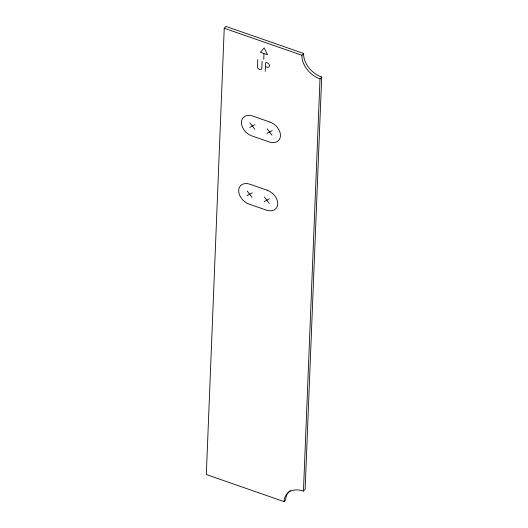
<?xml version="1.0" encoding="UTF-8"?>
<svg xmlns="http://www.w3.org/2000/svg" width="528" height="528" viewBox="0 0 528 528"><rect width="100%" height="100%" fill="white"/><g stroke="black" fill="none" stroke-linecap="round" stroke-linejoin="round"><path stroke-width="0.79" d="M224.235 28.228L206.309 474.533L284.018 501.6A21.305 15.213 42.6 0 1 303.455 491.086L305.138 489.251L321.691 77.048A21.305 15.213 42.6 0 1 303.62 53.467L225.918 26.4L224.235 28.228L301.937 55.295A21.305 15.213 42.6 0 0 320.008 78.877L303.455 491.086M257.783 59.506L257.492 66.733A2.455 1.756 42.6 0 0 259.571 69.452A2.455 1.756 42.6 0 0 261.815 68.237L262.106 61.01M263.749 59.281L263.98 53.493L267.518 54.721L264.205 47.916L260.436 52.259L263.729 53.401M265.214 71.313L265.538 63.287A1.333 0.95 42.6 0 1 266.752 62.634L267.122 62.759A2.739 1.954 42.6 0 1 269.438 65.789A2.739 1.954 42.6 0 1 266.944 67.142L265.657 66.693M301.937 55.295L303.62 53.467M320.008 78.877L321.691 77.048M284.018 501.6L285.694 499.772A21.305 15.213 42.6 0 1 290.4 490.426M249.731 127.426L254.965 124.595M266.924 133.412L272.158 130.581M246.992 195.617L252.226 192.786M264.185 201.604L269.419 198.772M267.109 128.825L271.973 135.175M249.916 122.833L254.78 129.182M264.37 197.017L269.234 203.359M247.177 191.024L252.041 197.373M269.94 122.054L252.747 116.068A12.428 8.877 42.6 0 0 241.408 122.199A12.428 8.877 42.6 0 0 251.948 135.953L269.141 141.94A12.428 8.877 42.6 0 0 280.48 135.808A12.428 8.877 42.6 0 0 269.94 122.054M267.201 190.245L250.008 184.252A12.428 8.877 42.6 0 0 238.669 190.39A12.428 8.877 42.6 0 0 249.209 204.145L266.402 210.131A12.428 8.877 42.6 0 0 277.741 203.999A12.428 8.877 42.6 0 0 267.201 190.245"/></g></svg>
